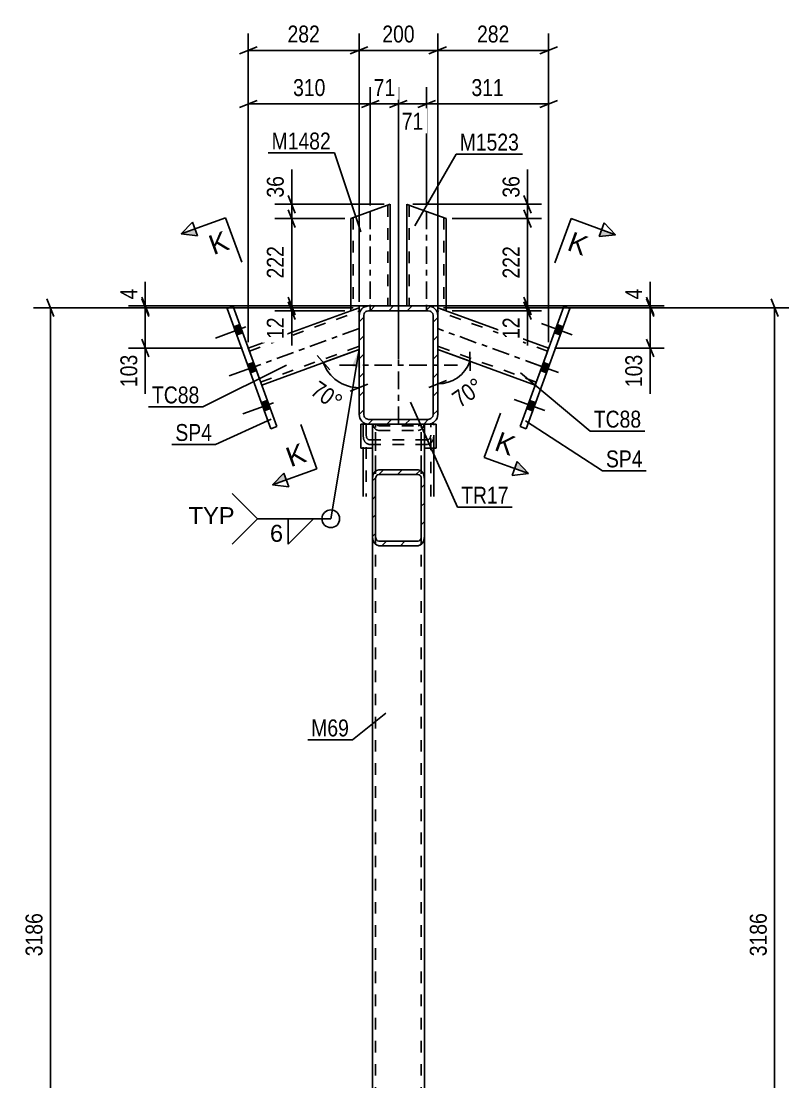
# Model space of a CAD drawing. Header units: millimetres. Extents: x -178 to 1011, y -683 to 158.
# Drawn here: x 98.5 to 228.6, y -503.1 to -323.5 of the extents above; entities that cross this region are included whole.
import ezdxf

# ---------------------------------------------------------------- set-up
doc = ezdxf.new("R2010")
doc.units = ezdxf.units.MM
doc.linetypes.add('DXK_LINE_DOT2', pattern=[3.9198, 1.9599, -1.9599])
doc.linetypes.add('DXK_LINE_DOT3', pattern=[5.9187, 2.979, -0.9799, 0.9799, -0.9799])
doc.styles.add('Arial', font='ARIAL.TTF', dxfattribs={"height": 0.2})
doc.styles.add('Arial Narrow', font='ARIALN.TTF', dxfattribs={"height": 0.2})

# ---------------------------------------------------------------- blocks, each defined once
blk = doc.blocks.new('Part-389678143-6216 - 6203')
at = {"color": 2, "linetype": 'Continuous'}
for p, q in [((154.34, -372.55), (136.98, -378.87)), ((155.77, -372.36), (155.77, -372.03)), ((155.77, -373.34), (155.77, -372.36)), ((139.26, -385.14), (155.77, -379.13))]:
    blk.add_line(p, q, dxfattribs=at)
at = {"color": 7, "linetype": 'DXK_LINE_DOT2'}
for p, q in [((137.16, -379.37), (155.77, -372.6)), ((154.34, -372.55), (155.77, -372.03)), ((155.77, -372.36), (155.77, -372.03)), ((155.77, -373.34), (155.77, -379.13)), ((136.98, -378.87), (139.26, -385.14)), ((139.08, -384.63), (155.77, -378.56))]:
    blk.add_line(p, q, dxfattribs=at)
at = {"color": 7, "linetype": 'DXK_LINE_DOT3'}
blk.add_line((155.77, -375.58), (138.12, -382), dxfattribs=at)
blk = doc.blocks.new('Part-389678143-6228 - 6203')
at = {"color": 7, "linetype": 'DXK_LINE_DOT2'}
for p, q in [((156.44, -391.74), (156.97, -391.74)), ((156.44, -391.74), (156.44, -395.84)), ((156.97, -391.74), (156.97, -404)), ((167.9, -404), (167.9, -391.74)), ((167.9, -391.74), (168.44, -391.74)), ((168.44, -395.84), (168.44, -391.74)), ((156.44, -393.62), (156.52, -394.22)), ((157.01, -393.92), (156.97, -393.62)), ((157.1, -395.06), (157.5, -395.18)), ((157.5, -394.4), (157.3, -394.34)), ((157.5, -394.4), (167.37, -394.4)), ((157.5, -395.18), (167.37, -395.18)), ((167.58, -394.34), (167.37, -394.4)), ((167.37, -395.18), (167.78, -395.06)), ((167.9, -393.62), (167.86, -393.92)), ((168.36, -394.22), (168.44, -393.62))]:
    blk.add_line(p, q, dxfattribs=at)
at = {"color": 2, "linetype": 'Continuous'}
for p, q in [((156.44, -404), (156.44, -395.84)), ((168.44, -404), (168.44, -395.84))]:
    blk.add_line(p, q, dxfattribs=at)
at = {"color": 7, "linetype": 'DXK_LINE_DOT2'}
for centre, radius, start, end in [((157.9, -393.89), 1.42, 193.2949, 235.5336), ((157.7, -393.76), 0.709, 193.2949, 235.5336), ((167.17, -393.76), 0.709, 304.4664, 346.7051), ((166.98, -393.89), 1.42, 304.4664, 346.7051)]:
    blk.add_arc(centre, radius, start, end, dxfattribs=at)
blk = doc.blocks.new('Part-389678143-6226 - 6203')
at = {"linetype": 'Continuous'}
h = blk.add_hatch(dxfattribs=at)
h.set_pattern_fill('', scale=0.7, style=0, pattern_type=0)
h.set_pattern_definition([(45, (158.038, -410.782), (-1.57154, 1.57154), [])])
h.paths.add_polyline_path([(158.04, -401.05), (158.04, -410.78), (158.12, -411.38), (158.35, -411.88), (158.7, -412.22), (159.1, -412.34), (165.77, -412.34), (166.18, -412.22), (166.53, -411.88), (166.76, -411.38), (166.84, -410.78), (166.84, -401.05), (166.76, -400.45), (166.53, -399.95), (166.18, -399.61), (165.77, -399.49), (159.1, -399.49), (158.7, -399.61), (158.35, -399.95), (158.12, -400.45)])
h.paths.add_polyline_path([(158.73, -400.5), (158.9, -400.33), (159.1, -400.27), (165.77, -400.27), (165.98, -400.33), (166.15, -400.5), (166.26, -400.75), (166.3, -401.05), (166.3, -410.78), (166.26, -411.08), (166.15, -411.33), (165.98, -411.5), (165.77, -411.56), (159.1, -411.56), (158.9, -411.5), (158.73, -411.33), (158.61, -411.08), (158.57, -410.78), (158.57, -401.05), (158.61, -400.75)])
at = {"color": 2, "linetype": 'Continuous'}
for p, q in [((158.04, -401.05), (158.04, -391.74)), ((166.84, -401.05), (166.84, -391.74)), ((158.12, -400.45), (158.04, -401.05)), ((159.1, -399.49), (158.7, -399.61)), ((158.9, -400.33), (159.1, -400.27)), ((159.1, -399.49), (165.77, -399.49)), ((159.1, -400.27), (165.77, -400.27)), ((166.18, -399.61), (165.77, -399.49)), ((165.77, -400.27), (165.98, -400.33)), ((166.84, -401.05), (166.76, -400.45)), ((158.04, -410.78), (158.04, -401.05)), ((158.57, -401.05), (158.61, -400.75)), ((158.57, -410.78), (158.57, -401.05)), ((166.26, -400.75), (166.3, -401.05)), ((166.3, -410.78), (166.3, -401.05)), ((166.84, -410.78), (166.84, -401.05)), ((158.04, -410.78), (158.12, -411.38)), ((158.61, -411.08), (158.57, -410.78)), ((166.3, -410.78), (166.26, -411.08)), ((166.76, -411.38), (166.84, -410.78)), ((158.7, -412.22), (159.1, -412.34)), ((159.1, -411.56), (158.9, -411.5)), ((159.1, -411.56), (165.77, -411.56)), ((159.1, -412.34), (165.77, -412.34)), ((165.98, -411.5), (165.77, -411.56)), ((165.77, -412.34), (166.18, -412.22))]:
    blk.add_line(p, q, dxfattribs=at)
at = {"color": 7, "linetype": 'DXK_LINE_DOT2'}
for p, q in [((166.84, -391.74), (158.04, -391.74)), ((158.12, -391.88), (158.1, -391.74)), ((158.57, -410.78), (158.57, -391.74)), ((158.68, -391.74), (158.73, -391.84)), ((159.1, -392.84), (158.7, -392.72)), ((158.73, -391.84), (158.9, -392)), ((158.9, -392), (159.1, -392.06)), ((159.1, -392.06), (165.77, -392.06)), ((159.1, -392.84), (165.77, -392.84)), ((165.77, -392.06), (165.98, -392)), ((166.18, -392.72), (165.77, -392.84)), ((165.98, -392), (166.15, -391.84)), ((166.15, -391.84), (166.19, -391.74)), ((166.3, -410.78), (166.3, -391.74)), ((166.78, -391.74), (166.76, -391.88)), ((158.04, -410.78), (158.04, -401.05)), ((166.84, -410.78), (166.84, -401.05))]:
    blk.add_line(p, q, dxfattribs=at)
for centre, start, end in [((159.5, -391.55), 193.2949, 235.5336), ((165.38, -391.55), 304.4664, 346.7051)]:
    blk.add_arc(centre, 1.42, start, end, dxfattribs=at)
at = {"color": 2, "linetype": 'Continuous'}
for centre, radius, start, end in [((159.5, -400.78), 1.42, 124.4664, 166.7051), ((159.3, -400.92), 0.709, 124.4664, 166.7051), ((165.57, -400.92), 0.709, 13.2949, 55.5336), ((165.38, -400.78), 1.42, 13.2949, 55.5336), ((159.3, -410.92), 0.709, 193.2949, 235.5336), ((165.57, -410.92), 0.709, 304.4664, 346.7051), ((159.5, -411.05), 1.42, 193.2949, 235.5336), ((165.38, -411.05), 1.42, 304.4664, 346.7051)]:
    blk.add_arc(centre, radius, start, end, dxfattribs=at)
blk = doc.blocks.new('Part-389678143-6302 - 6203')
at = {"color": 2, "linetype": 'Continuous'}
for p, q in [((183.05, -392.18), (190.46, -371.82)), ((191.47, -372.19), (190.46, -371.82)), ((184.06, -392.55), (191.47, -372.19)), ((183.05, -392.18), (184.06, -392.55))]:
    blk.add_line(p, q, dxfattribs=at)
blk = doc.blocks.new('Part-389678143-6307 - 6203')
at = {"color": 2, "linetype": 'Continuous'}
for p, q in [((169.1, -372.03), (169.1, -373.17)), ((169.1, -373.17), (169.1, -373.34)), ((187.9, -378.87), (169.73, -372.26)), ((185.62, -385.14), (169.1, -379.13))]:
    blk.add_line(p, q, dxfattribs=at)
at = {"color": 7, "linetype": 'DXK_LINE_DOT2'}
for p, q in [((169.1, -372.36), (169.1, -372.03)), ((169.1, -372.03), (169.73, -372.26)), ((187.72, -379.37), (169.1, -372.6)), ((169.1, -373.34), (169.1, -379.13)), ((185.8, -384.64), (169.1, -378.56)), ((185.62, -385.14), (187.9, -378.87))]:
    blk.add_line(p, q, dxfattribs=at)
at = {"color": 7, "linetype": 'DXK_LINE_DOT3'}
blk.add_line((186.76, -382), (169.1, -375.58), dxfattribs=at)
blk = doc.blocks.new('Part-389678143-6380 - 6203')
at = {"color": 2, "linetype": 'Continuous'}
for p, q in [((156.04, -391.74), (157.37, -391.74)), ((156.04, -395.84), (156.04, -391.74)), ((158.04, -395.84), (156.04, -395.84))]:
    blk.add_line(p, q, dxfattribs=at)
at = {"color": 7, "linetype": 'DXK_LINE_DOT2'}
for p, q in [((157.37, -391.74), (158.04, -391.74)), ((158.04, -391.74), (158.04, -395.84))]:
    blk.add_line(p, q, dxfattribs=at)
blk = doc.blocks.new('Part-389678143-6327 - 6203')
at = {"color": 7, "linetype": 'DXK_LINE_DOT2'}
for p, q in [((167.5, -391.74), (166.84, -391.74)), ((166.84, -391.74), (166.84, -395.84))]:
    blk.add_line(p, q, dxfattribs=at)
at = {"color": 2, "linetype": 'Continuous'}
for p, q in [((168.84, -391.74), (167.5, -391.74)), ((168.84, -395.84), (168.84, -391.74)), ((166.84, -395.84), (168.84, -395.84))]:
    blk.add_line(p, q, dxfattribs=at)
blk = doc.blocks.new('Part-389678143-6374 - 6203')
at = {"linetype": 'Continuous'}
h = blk.add_hatch(dxfattribs=at)
h.set_pattern_fill('', scale=0.7, style=0, pattern_type=0)
h.set_pattern_definition([(45, (155.7713, -390.1404), (-1.57154, 1.57154), [])])
h.paths.add_polyline_path([(155.77, -373.34), (155.77, -390.14), (155.89, -390.75), (156.24, -391.27), (156.76, -391.62), (157.37, -391.74), (167.5, -391.74), (168.12, -391.62), (168.64, -391.27), (168.98, -390.75), (169.1, -390.14), (169.1, -373.34), (168.98, -372.73), (168.64, -372.21), (168.12, -371.86), (167.5, -371.74), (157.37, -371.74), (156.76, -371.86), (156.24, -372.21), (155.89, -372.73)])
h.paths.add_polyline_path([(156.81, -372.77), (157.07, -372.6), (157.37, -372.54), (167.5, -372.54), (167.81, -372.6), (168.07, -372.77), (168.24, -373.03), (168.3, -373.34), (168.3, -390.14), (168.24, -390.45), (168.07, -390.71), (167.81, -390.88), (167.5, -390.94), (157.37, -390.94), (157.07, -390.88), (156.81, -390.71), (156.63, -390.45), (156.57, -390.14), (156.57, -373.34), (156.63, -373.03)])
at = {"color": 2, "linetype": 'Continuous'}
for p, q in [((157.37, -371.74), (156.76, -371.86)), ((157.37, -371.74), (167.5, -371.74)), ((168.12, -371.86), (167.5, -371.74)), ((155.89, -372.73), (155.77, -373.34)), ((155.77, -390.14), (155.77, -373.34)), ((156.57, -373.34), (156.63, -373.03)), ((156.57, -390.14), (156.57, -373.34)), ((157.07, -372.6), (157.37, -372.54)), ((157.37, -372.54), (167.5, -372.54)), ((167.5, -372.54), (167.81, -372.6)), ((168.24, -373.03), (168.3, -373.34)), ((168.3, -390.14), (168.3, -373.34)), ((169.1, -373.34), (168.98, -372.73)), ((169.1, -390.14), (169.1, -373.34)), ((155.77, -390.14), (155.89, -390.75)), ((156.63, -390.45), (156.57, -390.14)), ((157.37, -390.94), (157.07, -390.88)), ((157.37, -390.94), (167.5, -390.94)), ((167.81, -390.88), (167.5, -390.94)), ((168.3, -390.14), (168.24, -390.45)), ((168.98, -390.75), (169.1, -390.14)), ((156.76, -391.62), (157.37, -391.74)), ((157.37, -391.74), (167.5, -391.74)), ((167.5, -391.74), (168.12, -391.62))]:
    blk.add_line(p, q, dxfattribs=at)
at = {"color": 7, "linetype": 'DXK_LINE_DOT3'}
for p, q in [((162.44, -391.74), (162.44, -371.74)), ((152.44, -381.74), (172.44, -381.74))]:
    blk.add_line(p, q, dxfattribs=at)
at = {"color": 2, "linetype": 'Continuous'}
for centre, radius, start, end in [((157.37, -373.34), 1.6, 112.5, 157.5), ((157.37, -373.34), 0.8, 112.5, 157.5), ((167.5, -373.34), 0.8, 22.5, 67.5), ((167.5, -373.34), 1.6, 22.5, 67.5), ((157.37, -390.14), 1.6, 202.5, 247.5), ((157.37, -390.14), 0.8, 202.5, 247.5), ((167.5, -390.14), 0.8, 292.5, 337.5), ((167.5, -390.14), 1.6, 292.5, 337.5)]:
    blk.add_arc(centre, radius, start, end, dxfattribs=at)
blk = doc.blocks.new('Bolt-389678143-6399 - 6203')
at = {"linetype": 'Continuous'}
for points in [[(189.85, -376.64), (190.35, -375.26), (189.35, -374.89), (188.84, -376.27)], [(189.85, -376.64), (190.35, -375.26), (189.35, -374.89), (188.84, -376.27)], [(189.85, -376.64), (190.35, -375.26), (189.35, -374.89), (188.84, -376.27)], [(187.51, -383.06), (188.01, -381.68), (187.01, -381.32), (186.51, -382.69)], [(187.51, -383.06), (188.01, -381.68), (187.01, -381.32), (186.51, -382.69)], [(185.17, -389.48), (185.67, -388.1), (184.67, -387.74), (184.17, -389.11)], [(185.17, -389.48), (185.67, -388.1), (184.67, -387.74), (184.17, -389.11)], [(185.17, -389.48), (185.67, -388.1), (184.67, -387.74), (184.17, -389.11)]]:
    blk.add_hatch(color=1, dxfattribs=at).paths.add_polyline_path(points)
at = {"color": 1, "linetype": 'Continuous'}
for p, q in [((191.91, -376.61), (186.71, -374.72)), ((191.91, -376.61), (186.71, -374.72)), ((191.91, -376.61), (186.71, -374.72)), ((190.35, -375.26), (189.35, -374.89)), ((190.35, -375.26), (189.35, -374.89)), ((190.35, -375.26), (189.35, -374.89)), ((189.85, -376.64), (188.84, -376.27)), ((189.85, -376.64), (188.84, -376.27)), ((189.85, -376.64), (188.84, -376.27)), ((189.58, -383.03), (184.38, -381.14)), ((189.58, -383.03), (184.38, -381.14)), ((188.01, -381.68), (187.01, -381.32)), ((188.01, -381.68), (187.01, -381.32)), ((187.51, -383.06), (186.51, -382.69)), ((187.51, -383.06), (186.51, -382.69)), ((187.24, -389.45), (182.04, -387.56)), ((187.24, -389.45), (182.04, -387.56)), ((187.24, -389.45), (182.04, -387.56)), ((185.67, -388.1), (184.67, -387.74)), ((185.67, -388.1), (184.67, -387.74)), ((185.67, -388.1), (184.67, -387.74)), ((185.17, -389.48), (184.17, -389.11)), ((185.17, -389.48), (184.17, -389.11)), ((185.17, -389.48), (184.17, -389.11))]:
    blk.add_line(p, q, dxfattribs=at)
blk = doc.blocks.new('Part-389678143-6431 - 6203')
at = {"color": 7, "linetype": 'DXK_LINE_DOT2'}
for p, q in [((166.84, -391.74), (158.04, -391.74)), ((158.04, -410.78), (158.04, -391.74)), ((158.57, -584.41), (158.57, -391.74)), ((166.3, -584.41), (166.3, -391.74)), ((166.84, -410.78), (166.84, -391.74))]:
    blk.add_line(p, q, dxfattribs=at)
at = {"color": 2, "linetype": 'Continuous'}
for p, q in [((158.04, -565.37), (158.04, -410.78)), ((166.84, -565.37), (166.84, -410.78))]:
    blk.add_line(p, q, dxfattribs=at)
blk = doc.blocks.new('Part-389678143-6451 - 6203')
at = {"color": 2, "linetype": 'Continuous'}
for p, q in [((133.41, -372.19), (134.41, -371.82)), ((141.82, -392.18), (134.41, -371.82)), ((133.41, -372.19), (140.82, -392.55)), ((140.82, -392.55), (141.82, -392.18))]:
    blk.add_line(p, q, dxfattribs=at)
blk = doc.blocks.new('Bolt-389678143-6452 - 6203')
at = {"linetype": 'Continuous'}
for points in [[(136.03, -376.27), (135.53, -374.89), (134.53, -375.26), (135.03, -376.64)], [(136.03, -376.27), (135.53, -374.89), (134.53, -375.26), (135.03, -376.64)], [(136.03, -376.27), (135.53, -374.89), (134.53, -375.26), (135.03, -376.64)], [(138.37, -382.69), (137.87, -381.31), (136.86, -381.68), (137.37, -383.06)], [(138.37, -382.69), (137.87, -381.31), (136.86, -381.68), (137.37, -383.06)], [(140.71, -389.11), (140.2, -387.74), (139.2, -388.1), (139.7, -389.48)], [(140.71, -389.11), (140.2, -387.74), (139.2, -388.1), (139.7, -389.48)], [(140.71, -389.11), (140.2, -387.74), (139.2, -388.1), (139.7, -389.48)]]:
    blk.add_hatch(color=1, dxfattribs=at).paths.add_polyline_path(points)
at = {"color": 1, "linetype": 'Continuous'}
for p, q in [((136.59, -375.29), (131.4, -377.18)), ((136.59, -375.29), (131.4, -377.18)), ((136.59, -375.29), (131.4, -377.18)), ((135.53, -374.89), (134.53, -375.26)), ((135.53, -374.89), (134.53, -375.26)), ((135.53, -374.89), (134.53, -375.26)), ((136.03, -376.27), (135.03, -376.64)), ((136.03, -376.27), (135.03, -376.64)), ((136.03, -376.27), (135.03, -376.64)), ((138.93, -381.71), (133.73, -383.6)), ((138.93, -381.71), (133.73, -383.6)), ((137.87, -381.31), (136.86, -381.68)), ((137.87, -381.31), (136.86, -381.68)), ((138.37, -382.69), (137.37, -383.06)), ((138.37, -382.69), (137.37, -383.06)), ((140.2, -387.74), (139.2, -388.1)), ((140.2, -387.74), (139.2, -388.1)), ((140.2, -387.74), (139.2, -388.1)), ((141.27, -388.13), (136.07, -390.02)), ((141.27, -388.13), (136.07, -390.02)), ((141.27, -388.13), (136.07, -390.02)), ((140.71, -389.11), (139.7, -389.48)), ((140.71, -389.11), (139.7, -389.48)), ((140.71, -389.11), (139.7, -389.48))]:
    blk.add_line(p, q, dxfattribs=at)
blk = doc.blocks.new('Part-389678143-41366 - 6203')
at = {"color": 2, "linetype": 'Continuous'}
for p, q in [((163.87, -371.74), (163.86, -354.52)), ((163.86, -354.52), (163.93, -354.54)), ((163.93, -354.54), (164.1, -354.61)), ((164.1, -354.61), (164.66, -354.81)), ((164.66, -354.81), (170.53, -356.95)), ((170.53, -356.95), (170.53, -372.55)), ((167.5, -371.74), (169.1, -371.74)), ((169.1, -371.74), (169.1, -372.03)), ((169.1, -372.03), (170.47, -372.53)), ((170.53, -372.55), (170.47, -372.53))]:
    blk.add_line(p, q, dxfattribs=at)
at = {"color": 7, "linetype": 'DXK_LINE_DOT2'}
for p, q in [((164.1, -354.61), (164.51, -354.76)), ((164.26, -354.67), (164.27, -371.74)), ((164.26, -354.67), (164.3, -354.68)), ((164.36, -354.7), (164.66, -354.81)), ((170.13, -356.8), (170.13, -372.4)), ((167.5, -371.74), (163.87, -371.74))]:
    blk.add_line(p, q, dxfattribs=at)
at = {"color": 7, "linetype": 'DXK_LINE_DOT3'}
blk.add_line((167.2, -355.73), (167.2, -372.55), dxfattribs=at)
blk = doc.blocks.new('Part-389678143-41367 - 6203')
at = {"color": 2, "linetype": 'Continuous'}
for p, q in [((161.01, -354.52), (154.34, -356.94)), ((161.01, -354.52), (161.01, -371.74)), ((154.34, -356.94), (154.34, -372.55)), ((155.77, -372.03), (155.77, -371.74)), ((155.77, -371.74), (157.37, -371.74)), ((154.34, -372.55), (155.77, -372.03))]:
    blk.add_line(p, q, dxfattribs=at)
at = {"color": 7, "linetype": 'DXK_LINE_DOT2'}
for p, q in [((160.61, -354.66), (160.61, -371.74)), ((154.34, -372.55), (154.34, -356.94)), ((154.74, -356.8), (154.77, -356.79)), ((154.74, -356.8), (154.74, -372.41)), ((155.77, -371.74), (155.77, -371.77)), ((155.77, -371.77), (155.77, -371.74)), ((161.01, -371.74), (157.37, -371.74))]:
    blk.add_line(p, q, dxfattribs=at)
at = {"color": 7, "linetype": 'DXK_LINE_DOT3'}
blk.add_line((157.67, -355.73), (157.67, -372.55), dxfattribs=at)
blk = doc.blocks.new('StraightDimension-389678143-22949 - 6203')
at = {"color": 7, "linetype": 'Continuous'}
for p, q in [((156.37, -371.74), (116.66, -371.74)), ((118.91, -370.24), (120.11, -373.24)), ((120.11, -373.53), (118.91, -370.53)), ((119.51, -372.03), (119.51, -371.74)), ((154.77, -372.03), (116.66, -372.03))]:
    blk.add_line(p, q, dxfattribs=at)
at = {"color": 0}
blk.add_wipeout([(118.76, -368.19), (114.56, -368.19), (114.56, -371.22), (118.76, -371.22)], dxfattribs=at)
at = {"color": 7, "linetype": 'Continuous'}
blk.add_line((119.51, -371.74), (119.51, -367.66), dxfattribs=at)
blk.add_line((119.51, -371.74), (119.51, -367.66), dxfattribs=at)
at = {"color": 3, "style": 'Arial Narrow'}
blk.add_text('4', height=2.86, rotation=90.0002, dxfattribs=at).set_placement((118.16, -370.62))
blk = doc.blocks.new('StraightDimension-389678143-6553 - 6203')
at = {"color": 7, "linetype": 'Continuous'}
for p, q in [((204.5, -370.53), (205.7, -373.53)), ((170.1, -372.03), (207.5, -372.03)), ((205.1, -378.87), (205.1, -372.03)), ((188.9, -378.87), (207.5, -378.87)), ((205.7, -380.37), (204.5, -377.37))]:
    blk.add_line(p, q, dxfattribs=at)
at = {"color": 0}
blk.add_wipeout([(204.35, -379.4), (200.15, -379.4), (200.15, -386.08), (204.35, -386.08)], dxfattribs=at)
at = {"color": 7, "linetype": 'Continuous'}
blk.add_line((205.1, -378.87), (205.1, -386.61), dxfattribs=at)
blk.add_line((205.1, -378.87), (205.1, -386.61), dxfattribs=at)
at = {"color": 3, "style": 'Arial Narrow'}
blk.add_text('103', height=2.863, rotation=90.0002, dxfattribs=at).set_placement((203.75, -385.48))
blk = doc.blocks.new('StraightDimension-389678143-6561 - 6203')
at = {"color": 7, "linetype": 'Continuous'}
for p, q in [((168.5, -371.74), (207.5, -371.74)), ((204.5, -370.24), (205.7, -373.24)), ((205.7, -373.53), (204.5, -370.53)), ((205.1, -372.03), (205.1, -371.74)), ((170.1, -372.03), (207.5, -372.03))]:
    blk.add_line(p, q, dxfattribs=at)
at = {"color": 0}
blk.add_wipeout([(204.35, -368.19), (200.15, -368.19), (200.15, -371.22), (204.35, -371.22)], dxfattribs=at)
at = {"color": 7, "linetype": 'Continuous'}
blk.add_line((205.1, -371.74), (205.1, -367.66), dxfattribs=at)
blk.add_line((205.1, -371.74), (205.1, -367.66), dxfattribs=at)
at = {"color": 3, "style": 'Arial Narrow'}
blk.add_text('4', height=2.86, rotation=90.0002, dxfattribs=at).set_placement((203.75, -370.62))
blk = doc.blocks.new('AngleDimension-389678143-6572 - 6203')
at = {"color": 7, "linetype": 'Continuous'}
for p, q in [((174.57, -381.11), (169.1, -379.13)), ((169.1, -384.94), (169.1, -379.13)), ((170.04, -379.47), (174.57, -381.11)), ((174.52, -379.5), (174.62, -382.73)), ((167.6, -385.54), (170.6, -384.34))]:
    blk.add_line(p, q, dxfattribs=at)
blk.add_arc((169.1, -379.13), 5.81, 270, 340, dxfattribs=at)
at = {"color": 0}
blk.add_wipeout([(178.01, -386.21), (175.6, -382.77), (170.31, -386.48), (172.72, -389.92)], dxfattribs=at)
at = {"color": 3, "style": 'Arial Narrow'}
blk.add_text('70°', height=2.863, rotation=35.002, dxfattribs=at).set_placement((172.87, -389.08))
blk = doc.blocks.new('StraightDimension-389678143-6637 - 6203')
at = {"color": 7, "linetype": 'Continuous'}
for p, q in [((226.81, -373.53), (225.61, -370.53)), ((170.1, -372.03), (228.61, -372.03)), ((226.21, -584.41), (226.21, -372.03))]:
    blk.add_line(p, q, dxfattribs=at)
at = {"color": 0}
blk.add_wipeout([(225.46, -473.96), (221.26, -473.96), (221.26, -482.48), (225.46, -482.48)], dxfattribs=at)
at = {"color": 3, "style": 'Arial Narrow'}
blk.add_text('3186', height=2.863, rotation=90.0002, dxfattribs=at).set_placement((224.86, -481.88))
blk = doc.blocks.new('StraightDimension-389678143-22870 - 6203')
at = {"color": 7, "linetype": 'Continuous'}
for p, q in [((104.04, -373.53), (102.84, -370.53)), ((154.77, -372.03), (100.59, -372.03)), ((103.44, -584.41), (103.44, -372.03))]:
    blk.add_line(p, q, dxfattribs=at)
at = {"color": 0}
blk.add_wipeout([(102.69, -473.96), (98.49, -473.96), (98.49, -482.48), (102.69, -482.48)], dxfattribs=at)
at = {"color": 3, "style": 'Arial Narrow'}
blk.add_text('3186', height=2.863, rotation=90.0002, dxfattribs=at).set_placement((102.09, -481.88))
blk = doc.blocks.new('StraightDimension-389678143-22950 - 6203')
at = {"color": 7, "linetype": 'Continuous'}
for p, q in [((118.91, -370.53), (120.11, -373.53)), ((154.77, -372.03), (116.66, -372.03)), ((119.51, -378.87), (119.51, -372.03)), ((135.98, -378.87), (116.66, -378.87)), ((120.11, -380.37), (118.91, -377.37))]:
    blk.add_line(p, q, dxfattribs=at)
at = {"color": 0}
blk.add_wipeout([(118.76, -379.4), (114.56, -379.4), (114.56, -386.08), (118.76, -386.08)], dxfattribs=at)
at = {"color": 7, "linetype": 'Continuous'}
blk.add_line((119.51, -378.87), (119.51, -386.61), dxfattribs=at)
blk.add_line((119.51, -378.87), (119.51, -386.61), dxfattribs=at)
at = {"color": 3, "style": 'Arial Narrow'}
blk.add_text('103', height=2.863, rotation=90.0002, dxfattribs=at).set_placement((118.16, -385.48))
blk = doc.blocks.new('AngleDimension-389678143-23025 - 6203')
at = {"color": 7, "linetype": 'Continuous'}
for p, q in [((148.63, -380.13), (150.78, -382.54)), ((149.7, -381.33), (155.77, -379.13)), ((154.83, -379.47), (149.7, -381.33)), ((155.77, -385.58), (155.77, -379.13)), ((157.27, -384.98), (154.27, -386.18))]:
    blk.add_line(p, q, dxfattribs=at)
blk.add_arc((155.77, -379.13), 6.46, 200, 270, dxfattribs=at)
at = {"color": 0}
blk.add_wipeout([(151.79, -390.44), (154.2, -387), (148.91, -383.3), (146.5, -386.74)], dxfattribs=at)
at = {"color": 3, "style": 'Arial Narrow'}
blk.add_text('70°', height=2.863, rotation=-35.002, dxfattribs=at).set_placement((147.33, -386.59))
blk = doc.blocks.new('StraightDimension-389678143-29193 - 6203')
at = {"color": 7, "linetype": 'Continuous'}
for p, q in [((169.1, -372.34), (169.1, -325.61)), ((187.9, -377.87), (187.9, -325.61)), ((170.6, -327.86), (167.6, -329.06)), ((169.1, -328.46), (187.9, -328.46)), ((186.4, -329.06), (189.4, -327.86))]:
    blk.add_line(p, q, dxfattribs=at)
at = {"color": 0}
blk.add_wipeout([(181.84, -327.71), (181.84, -323.51), (175.16, -323.51), (175.16, -327.71)], dxfattribs=at)
at = {"color": 3, "style": 'Arial Narrow'}
blk.add_text('282', height=2.863, dxfattribs=at).set_placement((175.76, -327.11))
blk = doc.blocks.new('StraightDimension-389678143-29194 - 6203')
at = {"color": 7, "linetype": 'Continuous'}
for p, q in [((155.77, -371.03), (155.77, -325.61)), ((169.1, -372.34), (169.1, -325.61)), ((157.27, -327.86), (154.27, -329.06)), ((155.77, -328.46), (169.1, -328.46)), ((167.6, -329.06), (170.6, -327.86))]:
    blk.add_line(p, q, dxfattribs=at)
at = {"color": 0}
blk.add_wipeout([(165.78, -327.71), (165.78, -323.51), (159.1, -323.51), (159.1, -327.71)], dxfattribs=at)
at = {"color": 3, "style": 'Arial Narrow'}
blk.add_text('200', height=2.863, dxfattribs=at).set_placement((159.7, -327.11))
blk = doc.blocks.new('StraightDimension-389678143-29195 - 6203')
at = {"color": 7, "linetype": 'Continuous'}
for p, q in [((136.98, -377.87), (136.98, -325.61)), ((155.77, -371.03), (155.77, -325.61)), ((138.48, -327.86), (135.48, -329.06)), ((136.98, -328.46), (155.77, -328.46)), ((154.27, -329.06), (157.27, -327.86))]:
    blk.add_line(p, q, dxfattribs=at)
at = {"color": 0}
blk.add_wipeout([(149.72, -327.71), (149.72, -323.51), (143.03, -323.51), (143.03, -327.71)], dxfattribs=at)
at = {"color": 3, "style": 'Arial Narrow'}
blk.add_text('282', height=2.863, dxfattribs=at).set_placement((143.63, -327.11))
blk = doc.blocks.new('StraightDimension-389678143-48040 - 6203')
at = {"color": 7, "linetype": 'Continuous'}
for p, q in [((167.2, -354.73), (167.2, -334.68)), ((187.9, -377.87), (187.9, -334.68)), ((168.7, -336.93), (165.7, -338.13)), ((167.2, -337.53), (187.9, -337.53)), ((186.4, -338.13), (189.4, -336.93))]:
    blk.add_line(p, q, dxfattribs=at)
at = {"color": 0}
blk.add_wipeout([(180.89, -336.78), (180.89, -332.58), (174.21, -332.58), (174.21, -336.78)], dxfattribs=at)
at = {"color": 3, "style": 'Arial Narrow'}
blk.add_text('311', height=2.863, dxfattribs=at).set_placement((174.81, -336.18))
blk = doc.blocks.new('StraightDimension-389678143-48041 - 6203')
at = {"color": 7, "linetype": 'Continuous'}
for p, q in [((162.44, -380.74), (162.44, -335.13)), ((167.2, -354.73), (167.2, -335.13)), ((160.94, -338.13), (163.94, -336.93)), ((162.44, -337.53), (167.2, -337.53)), ((168.7, -336.93), (165.7, -338.13))]:
    blk.add_line(p, q, dxfattribs=at)
at = {"color": 0}
blk.add_wipeout([(167.25, -342.48), (167.25, -338.28), (162.39, -338.28), (162.39, -342.48)], dxfattribs=at)
at = {"color": 3, "style": 'Arial Narrow'}
blk.add_text('71', height=2.863, dxfattribs=at).set_placement((162.99, -341.88))
blk = doc.blocks.new('StraightDimension-389678143-48042 - 6203')
at = {"color": 7, "linetype": 'Continuous'}
for p, q in [((157.67, -354.73), (157.67, -334.68)), ((162.44, -380.74), (162.44, -334.68)), ((156.17, -338.13), (159.17, -336.93)), ((157.67, -337.53), (162.44, -337.53)), ((163.94, -336.93), (160.94, -338.13))]:
    blk.add_line(p, q, dxfattribs=at)
at = {"color": 0}
blk.add_wipeout([(162.48, -336.78), (162.48, -332.58), (157.63, -332.58), (157.63, -336.78)], dxfattribs=at)
at = {"color": 3, "style": 'Arial Narrow'}
blk.add_text('71', height=2.863, dxfattribs=at).set_placement((158.23, -336.18))
blk = doc.blocks.new('StraightDimension-389678143-48043 - 6203')
at = {"color": 7, "linetype": 'Continuous'}
for p, q in [((136.98, -377.87), (136.98, -334.68)), ((157.67, -354.73), (157.67, -334.68)), ((138.48, -336.93), (135.48, -338.13)), ((136.98, -337.53), (157.67, -337.53)), ((156.17, -338.13), (159.17, -336.93))]:
    blk.add_line(p, q, dxfattribs=at)
at = {"color": 0}
blk.add_wipeout([(150.67, -336.78), (150.67, -332.58), (143.98, -332.58), (143.98, -336.78)], dxfattribs=at)
at = {"color": 3, "style": 'Arial Narrow'}
blk.add_text('310', height=2.863, dxfattribs=at).set_placement((144.58, -336.18))
blk = doc.blocks.new('StraightDimension-389678143-48119 - 6203')
at = {"color": 7, "linetype": 'Continuous'}
for p, q in [((143.74, -353.02), (144.94, -356.02)), ((160.01, -354.52), (141.49, -354.52)), ((144.94, -358.44), (143.74, -355.44)), ((144.34, -356.94), (144.34, -354.52)), ((153.34, -356.94), (141.49, -356.94))]:
    blk.add_line(p, q, dxfattribs=at)
at = {"color": 0}
blk.add_wipeout([(143.59, -349.14), (139.39, -349.14), (139.39, -353.99), (143.59, -353.99)], dxfattribs=at)
at = {"color": 7, "linetype": 'Continuous'}
blk.add_line((144.34, -354.52), (144.34, -348.61), dxfattribs=at)
blk.add_line((144.34, -354.52), (144.34, -348.61), dxfattribs=at)
at = {"color": 3, "style": 'Arial Narrow'}
blk.add_text('36', height=2.863, rotation=90.0002, dxfattribs=at).set_placement((142.99, -353.39))
blk = doc.blocks.new('StraightDimension-389678143-48120 - 6203')
at = {"color": 7, "linetype": 'Continuous'}
for p, q in [((144.94, -358.44), (143.74, -355.44)), ((153.34, -356.94), (141.49, -356.94)), ((144.34, -371.74), (144.34, -356.94)), ((156.37, -371.74), (141.49, -371.74)), ((143.74, -370.24), (144.94, -373.24))]:
    blk.add_line(p, q, dxfattribs=at)
at = {"color": 0}
blk.add_wipeout([(143.59, -361), (139.39, -361), (139.39, -367.68), (143.59, -367.68)], dxfattribs=at)
at = {"color": 3, "style": 'Arial Narrow'}
blk.add_text('222', height=2.863, rotation=90.0002, dxfattribs=at).set_placement((142.99, -367.08))
blk = doc.blocks.new('StraightDimension-389678143-48121 - 6203')
at = {"color": 7, "linetype": 'Continuous'}
for p, q in [((156.37, -371.74), (141.49, -371.74)), ((143.74, -370.24), (144.94, -373.24)), ((144.94, -374.05), (143.74, -371.05)), ((144.34, -372.55), (144.34, -371.74)), ((153.34, -372.55), (141.49, -372.55))]:
    blk.add_line(p, q, dxfattribs=at)
at = {"color": 0}
blk.add_wipeout([(143.59, -373.08), (139.39, -373.08), (139.39, -377.93), (143.59, -377.93)], dxfattribs=at)
at = {"color": 7, "linetype": 'Continuous'}
blk.add_line((144.34, -372.55), (144.34, -378.46), dxfattribs=at)
blk.add_line((144.34, -372.55), (144.34, -378.46), dxfattribs=at)
at = {"color": 3, "style": 'Arial Narrow'}
blk.add_text('12', height=2.863, rotation=90.0002, dxfattribs=at).set_placement((142.99, -377.33))
blk = doc.blocks.new('StraightDimension-389678143-48182 - 6203')
at = {"color": 7, "linetype": 'Continuous'}
for p, q in [((183.71, -353.02), (184.91, -356.02)), ((164.86, -354.52), (186.71, -354.52)), ((184.91, -358.45), (183.71, -355.45)), ((184.31, -356.95), (184.31, -354.52)), ((171.53, -356.95), (186.71, -356.95))]:
    blk.add_line(p, q, dxfattribs=at)
at = {"color": 0}
blk.add_wipeout([(183.56, -349.14), (179.36, -349.14), (179.36, -354), (183.56, -354)], dxfattribs=at)
at = {"color": 7, "linetype": 'Continuous'}
blk.add_line((184.31, -354.52), (184.31, -348.61), dxfattribs=at)
blk.add_line((184.31, -354.52), (184.31, -348.61), dxfattribs=at)
at = {"color": 3, "style": 'Arial Narrow'}
blk.add_text('36', height=2.863, rotation=90.0002, dxfattribs=at).set_placement((182.96, -353.4))
blk = doc.blocks.new('StraightDimension-389678143-48183 - 6203')
at = {"color": 7, "linetype": 'Continuous'}
for p, q in [((184.91, -358.45), (183.71, -355.45)), ((171.53, -356.95), (186.71, -356.95)), ((184.31, -371.74), (184.31, -356.95)), ((168.5, -371.74), (186.71, -371.74)), ((183.71, -370.24), (184.91, -373.24))]:
    blk.add_line(p, q, dxfattribs=at)
at = {"color": 0}
blk.add_wipeout([(183.56, -361), (179.36, -361), (179.36, -367.69), (183.56, -367.69)], dxfattribs=at)
at = {"color": 3, "style": 'Arial Narrow'}
blk.add_text('222', height=2.863, rotation=90.0002, dxfattribs=at).set_placement((182.96, -367.09))
blk = doc.blocks.new('StraightDimension-389678143-48184 - 6203')
at = {"color": 7, "linetype": 'Continuous'}
for p, q in [((168.5, -371.74), (186.71, -371.74)), ((183.71, -370.24), (184.91, -373.24)), ((184.91, -374.05), (183.71, -371.05)), ((184.31, -372.55), (184.31, -371.74)), ((171.53, -372.55), (186.71, -372.55))]:
    blk.add_line(p, q, dxfattribs=at)
at = {"color": 0}
blk.add_wipeout([(183.56, -373.08), (179.36, -373.08), (179.36, -377.93), (183.56, -377.93)], dxfattribs=at)
at = {"color": 7, "linetype": 'Continuous'}
blk.add_line((184.31, -372.55), (184.31, -378.46), dxfattribs=at)
blk.add_line((184.31, -372.55), (184.31, -378.46), dxfattribs=at)
at = {"color": 3, "style": 'Arial Narrow'}
blk.add_text('12', height=2.863, rotation=90.0002, dxfattribs=at).set_placement((182.96, -377.33))
blk = doc.blocks.new('Mark-389678143-6447 - 6203')
at = {"color": 0}
blk.add_wipeout([(130.83, -394.6), (130.83, -391.6), (124.62, -391.6), (124.62, -394.6)], dxfattribs=at)
blk.add_wipeout([(130.83, -394.6), (130.83, -391.6), (124.62, -391.6), (124.62, -394.6)], dxfattribs=at)
at = {"color": 30, "linetype": 'Continuous'}
for p in [(140.86, -390.92), (124.02, -395.2)]:
    blk.add_line(p, (131.43, -395.2), dxfattribs=at)
at = {"color": 3, "style": 'Arial Narrow'}
blk.add_text('SP4', height=2.863, dxfattribs=at).set_placement((124.62, -394.6))
blk = doc.blocks.new('Mark-389678143-6212 - 6203')
at = {"color": 0}
blk.add_wipeout([(128.69, -388.24), (128.69, -385.24), (120.66, -385.24), (120.66, -388.24)], dxfattribs=at)
blk.add_wipeout([(128.69, -388.24), (128.69, -385.24), (120.66, -385.24), (120.66, -388.24)], dxfattribs=at)
at = {"color": 30, "linetype": 'Continuous'}
for p in [(143.45, -381.79), (120.06, -388.84)]:
    blk.add_line(p, (129.29, -388.84), dxfattribs=at)
at = {"color": 3, "style": 'Arial Narrow'}
blk.add_text('TC88', height=2.863, dxfattribs=at).set_placement((120.66, -388.24))
blk = doc.blocks.new('WeldMark-389678143-48600 - 6203')
at = {"linetype": 'Continuous'}
blk.add_hatch(color=30, dxfattribs=at).paths.add_polyline_path([(154.54, -381.96), (155.77, -379.13), (156.02, -382.21)])
at = {"color": 30, "linetype": 'Continuous'}
blk.add_line((155.77, -379.13), (150.97, -407.78), dxfattribs=at)
at = {"color": 3, "linetype": 'Continuous'}
for q in [(134.26, -403.49), (134.26, -412.06)]:
    blk.add_line((138.55, -407.78), q, dxfattribs=at)
for start, end in [(90, 270), (270, 90)]:
    blk.add_arc((150.97, -407.78), 1.5, start, end, dxfattribs=at)
at = {"color": 0}
blk.add_wipeout([(143.07, -411.88), (143.07, -408.48), (140.45, -408.48), (140.45, -411.88)], dxfattribs=at)
at = {"color": 30, "linetype": 'Continuous'}
blk.add_line((138.55, -407.78), (150.97, -407.78), dxfattribs=at)
at = {"color": 3, "linetype": 'Continuous'}
for p, q in [((143.73, -407.78), (148.01, -407.78)), ((148.01, -407.78), (143.73, -412.06)), ((143.73, -412.06), (143.73, -407.78))]:
    blk.add_line(p, q, dxfattribs=at)
at = {"color": 3, "style": 'Arial'}
blk.add_text('6', height=2.87, dxfattribs=at).set_placement((140.65, -411.68))
at = {"color": 0, "linetype": 'Continuous'}
blk.add_wipeout([(134.65, -408.68), (134.65, -405.68), (126.87, -405.68), (126.87, -408.68)], dxfattribs=at)
blk.add_wipeout([(134.65, -408.68), (134.65, -405.68), (126.87, -405.68), (126.87, -408.68)], dxfattribs=at)
at = {"color": 3, "linetype": 'Continuous', "style": 'Arial'}
blk.add_text('TYP', height=2.865, dxfattribs=at).set_placement((126.87, -408.68))
blk = doc.blocks.new('Mark-389678143-6298 - 6203')
at = {"color": 0}
blk.add_wipeout([(203.82, -399.07), (203.82, -396.07), (197.61, -396.07), (197.61, -399.07)], dxfattribs=at)
blk.add_wipeout([(203.82, -399.07), (203.82, -396.07), (197.61, -396.07), (197.61, -399.07)], dxfattribs=at)
at = {"color": 30, "linetype": 'Continuous'}
for p, q in [((183.95, -391.18), (197.01, -399.67)), ((197.01, -399.67), (204.42, -399.67))]:
    blk.add_line(p, q, dxfattribs=at)
at = {"color": 3, "style": 'Arial Narrow'}
blk.add_text('SP4', height=2.863, dxfattribs=at).set_placement((197.61, -399.07))
blk = doc.blocks.new('Mark-389678143-6303 - 6203')
at = {"color": 0}
blk.add_wipeout([(203.59, -392.34), (203.59, -389.34), (195.55, -389.34), (195.55, -392.34)], dxfattribs=at)
blk.add_wipeout([(203.59, -392.34), (203.59, -389.34), (195.55, -389.34), (195.55, -392.34)], dxfattribs=at)
at = {"color": 30, "linetype": 'Continuous'}
for p, q in [((183.11, -383.05), (194.95, -392.94)), ((194.95, -392.94), (204.19, -392.94))]:
    blk.add_line(p, q, dxfattribs=at)
at = {"color": 3, "style": 'Arial Narrow'}
blk.add_text('TC88', height=2.863, dxfattribs=at).set_placement((195.55, -392.34))
blk = doc.blocks.new('Mark-389678143-6370 - 6203')
at = {"color": 0}
blk.add_wipeout([(181.1, -405.22), (181.1, -402.22), (173.07, -402.22), (173.07, -405.22)], dxfattribs=at)
blk.add_wipeout([(181.1, -405.22), (181.1, -402.22), (173.07, -402.22), (173.07, -405.22)], dxfattribs=at)
at = {"color": 30, "linetype": 'Continuous'}
for p, q in [((164.46, -388.02), (172.47, -405.82)), ((172.47, -405.82), (181.7, -405.82))]:
    blk.add_line(p, q, dxfattribs=at)
at = {"color": 3, "style": 'Arial Narrow'}
blk.add_text('TR17', height=2.863, dxfattribs=at).set_placement((173.07, -405.22))
blk = doc.blocks.new('SectionMark-389678143-24904 - 6203')
at = {"linetype": 'Continuous'}
for points in [[(196.44, -359.99), (196.87, -358.81), (199.22, -359.67)], [(182.14, -399.27), (182.57, -398.1), (184.49, -400.13)]]:
    blk.add_hatch(color=6, dxfattribs=at).paths.add_polyline_path(points)
at = {"color": 6, "linetype": 'Continuous'}
for p, q in [((196.44, -359.99), (197.29, -357.64)), ((197.29, -357.64), (199.22, -359.67)), ((199.22, -359.67), (196.44, -359.99)), ((182.57, -398.1), (181.71, -400.45)), ((184.49, -400.13), (182.57, -398.1)), ((184.49, -400.13), (181.71, -400.45))]:
    blk.add_line(p, q, dxfattribs=at)
at = {"color": 0, "linetype": 'Continuous'}
for points in [[(193.76, -363.27), (194.96, -359.98), (192.04, -358.92), (190.84, -362.21)], [(181.43, -397.15), (182.63, -393.87), (179.71, -392.8), (178.51, -396.09)]]:
    blk.add_wipeout(points, dxfattribs=at)
at = {"color": 6, "linetype": 'Continuous'}
for p, q in [((191.7, -356.93), (188.96, -364.45)), ((191.7, -356.93), (199.22, -359.67)), ((176.97, -397.39), (179.71, -389.88)), ((176.97, -397.39), (184.49, -400.13))]:
    blk.add_line(p, q, dxfattribs=at)
at = {"color": 3, "linetype": 'Continuous', "style": 'Arial'}
for p in [(190.84, -362.21), (178.51, -396.09)]:
    blk.add_text('K', height=3.34, rotation=-20.002, dxfattribs=at).set_placement(p)
blk = doc.blocks.new('SectionMark-389678143-25007 - 6203')
at = {"linetype": 'Continuous'}
for points in [[(127.97, -358.69), (128.39, -359.87), (125.62, -359.55)], [(143.01, -400.03), (143.44, -401.2), (141.09, -402.06)]]:
    blk.add_hatch(color=6, dxfattribs=at).paths.add_polyline_path(points)
at = {"color": 6, "linetype": 'Continuous'}
for p, q in [((125.62, -359.55), (127.54, -357.52)), ((128.39, -359.87), (127.54, -357.52)), ((125.62, -359.55), (128.39, -359.87)), ((141.09, -402.06), (143.01, -400.03)), ((143.01, -400.03), (143.87, -402.38)), ((143.87, -402.38), (141.09, -402.06))]:
    blk.add_line(p, q, dxfattribs=at)
at = {"color": 0, "linetype": 'Continuous'}
for points in [[(133.99, -362.09), (132.79, -358.8), (129.87, -359.86), (131.07, -363.15)], [(147.07, -398.02), (145.87, -394.73), (142.95, -395.79), (144.15, -399.08)]]:
    blk.add_wipeout(points, dxfattribs=at)
at = {"color": 6, "linetype": 'Continuous'}
for p, q in [((133.13, -356.81), (125.62, -359.55)), ((133.13, -356.81), (135.87, -364.33)), ((148.61, -399.32), (145.87, -391.8)), ((148.61, -399.32), (141.09, -402.06))]:
    blk.add_line(p, q, dxfattribs=at)
at = {"color": 3, "linetype": 'Continuous', "style": 'Arial'}
for p in [(131.07, -363.15), (144.15, -399.08)]:
    blk.add_text('K', height=3.34, rotation=20.002, dxfattribs=at).set_placement(p)
blk = doc.blocks.new('Mark-389678143-37280 - 6203')
at = {"color": 0}
blk.add_wipeout([(154.04, -444.64), (154.04, -441.64), (147.65, -441.64), (147.65, -444.64)], dxfattribs=at)
blk.add_wipeout([(154.04, -444.64), (154.04, -441.64), (147.65, -441.64), (147.65, -444.64)], dxfattribs=at)
at = {"color": 30, "linetype": 'Continuous'}
for p in [(160.29, -440.71), (147.05, -445.24)]:
    blk.add_line(p, (154.64, -445.24), dxfattribs=at)
at = {"color": 3, "style": 'Arial Narrow'}
blk.add_text('M69', height=2.863, dxfattribs=at).set_placement((147.65, -444.64))
blk = doc.blocks.new('Mark-389678143-48244 - 6203')
at = {"color": 0}
blk.add_wipeout([(150.98, -345.23), (150.98, -342.23), (140.93, -342.23), (140.93, -345.23)], dxfattribs=at)
blk.add_wipeout([(150.98, -345.23), (150.98, -342.23), (140.93, -342.23), (140.93, -345.23)], dxfattribs=at)
at = {"color": 30, "linetype": 'Continuous'}
for p in [(140.33, -345.83), (156.08, -359.19)]:
    blk.add_line(p, (151.58, -345.83), dxfattribs=at)
at = {"color": 3, "style": 'Arial Narrow'}
blk.add_text('M1482', height=2.863, dxfattribs=at).set_placement((140.93, -345.23))
blk = doc.blocks.new('Mark-389678143-48272 - 6203')
at = {"color": 0}
blk.add_wipeout([(182.87, -345.42), (182.87, -342.42), (172.82, -342.42), (172.82, -345.42)], dxfattribs=at)
blk.add_wipeout([(182.87, -345.42), (182.87, -342.42), (172.82, -342.42), (172.82, -345.42)], dxfattribs=at)
at = {"color": 30, "linetype": 'Continuous'}
for p, q in [((165.22, -358.15), (172.22, -346.02)), ((172.22, -346.02), (183.47, -346.02))]:
    blk.add_line(p, q, dxfattribs=at)
at = {"color": 3, "style": 'Arial Narrow'}
blk.add_text('M1523', height=2.863, dxfattribs=at).set_placement((172.82, -345.42))

msp = doc.modelspace()

# ---------------------------------------------------------------- block references
for name in ['Part-389678143-41367 - 6203', 'Part-389678143-41366 - 6203', 'Part-389678143-6451 - 6203', 'Part-389678143-6374 - 6203', 'Part-389678143-6302 - 6203', 'Part-389678143-6216 - 6203', 'Part-389678143-6307 - 6203', 'Bolt-389678143-6452 - 6203', 'Bolt-389678143-6399 - 6203', 'Part-389678143-6380 - 6203', 'Part-389678143-6228 - 6203', 'Part-389678143-6226 - 6203', 'Part-389678143-6431 - 6203', 'Part-389678143-6327 - 6203']:
    msp.add_blockref(name, (0, 0))

# ---------------------------------------------------------------- next in the draw order: block references
for name in ['StraightDimension-389678143-22949 - 6203', 'StraightDimension-389678143-6553 - 6203']:
    msp.add_blockref(name, (0, 0))

# ---------------------------------------------------------------- next in the draw order: block references
for name in ['StraightDimension-389678143-6561 - 6203', 'StraightDimension-389678143-22870 - 6203', 'AngleDimension-389678143-6572 - 6203']:
    msp.add_blockref(name, (0, 0))

# ---------------------------------------------------------------- next in the draw order: block references
for name in ['StraightDimension-389678143-22950 - 6203', 'StraightDimension-389678143-6637 - 6203', 'Mark-389678143-6447 - 6203', 'Mark-389678143-37280 - 6203']:
    msp.add_blockref(name, (0, 0))

# ---------------------------------------------------------------- next in the draw order: block references
for name in ['StraightDimension-389678143-29193 - 6203', 'AngleDimension-389678143-23025 - 6203', 'Mark-389678143-6212 - 6203', 'Mark-389678143-6370 - 6203', 'Mark-389678143-6298 - 6203']:
    msp.add_blockref(name, (0, 0))

# ---------------------------------------------------------------- next in the draw order: block references
for name in ['StraightDimension-389678143-29194 - 6203', 'Mark-389678143-6303 - 6203']:
    msp.add_blockref(name, (0, 0))

# ---------------------------------------------------------------- next in the draw order: block references
for name in ['StraightDimension-389678143-29195 - 6203', 'StraightDimension-389678143-48040 - 6203']:
    msp.add_blockref(name, (0, 0))

# ---------------------------------------------------------------- next in the draw order: block references
msp.add_blockref('StraightDimension-389678143-48041 - 6203', (0, 0))

# ---------------------------------------------------------------- next in the draw order: block references
for name in ['StraightDimension-389678143-48042 - 6203', 'StraightDimension-389678143-48182 - 6203']:
    msp.add_blockref(name, (0, 0))

# ---------------------------------------------------------------- next in the draw order: block references
for name in ['StraightDimension-389678143-48043 - 6203', 'StraightDimension-389678143-48183 - 6203']:
    msp.add_blockref(name, (0, 0))

# ---------------------------------------------------------------- next in the draw order: block references
for name in ['StraightDimension-389678143-48119 - 6203', 'StraightDimension-389678143-48184 - 6203']:
    msp.add_blockref(name, (0, 0))

# ---------------------------------------------------------------- next in the draw order: block references
for name in ['StraightDimension-389678143-48120 - 6203', 'SectionMark-389678143-24904 - 6203']:
    msp.add_blockref(name, (0, 0))

# ---------------------------------------------------------------- next in the draw order: block references
for name in ['Mark-389678143-48272 - 6203', 'StraightDimension-389678143-48121 - 6203']:
    msp.add_blockref(name, (0, 0))

# ---------------------------------------------------------------- next in the draw order: block references
msp.add_blockref('WeldMark-389678143-48600 - 6203', (0, 0))

# ---------------------------------------------------------------- next in the draw order: block references
msp.add_blockref('SectionMark-389678143-25007 - 6203', (0, 0))

# ---------------------------------------------------------------- next in the draw order: block references
msp.add_blockref('Mark-389678143-48244 - 6203', (0, 0))

doc.saveas('drawing.dxf')
